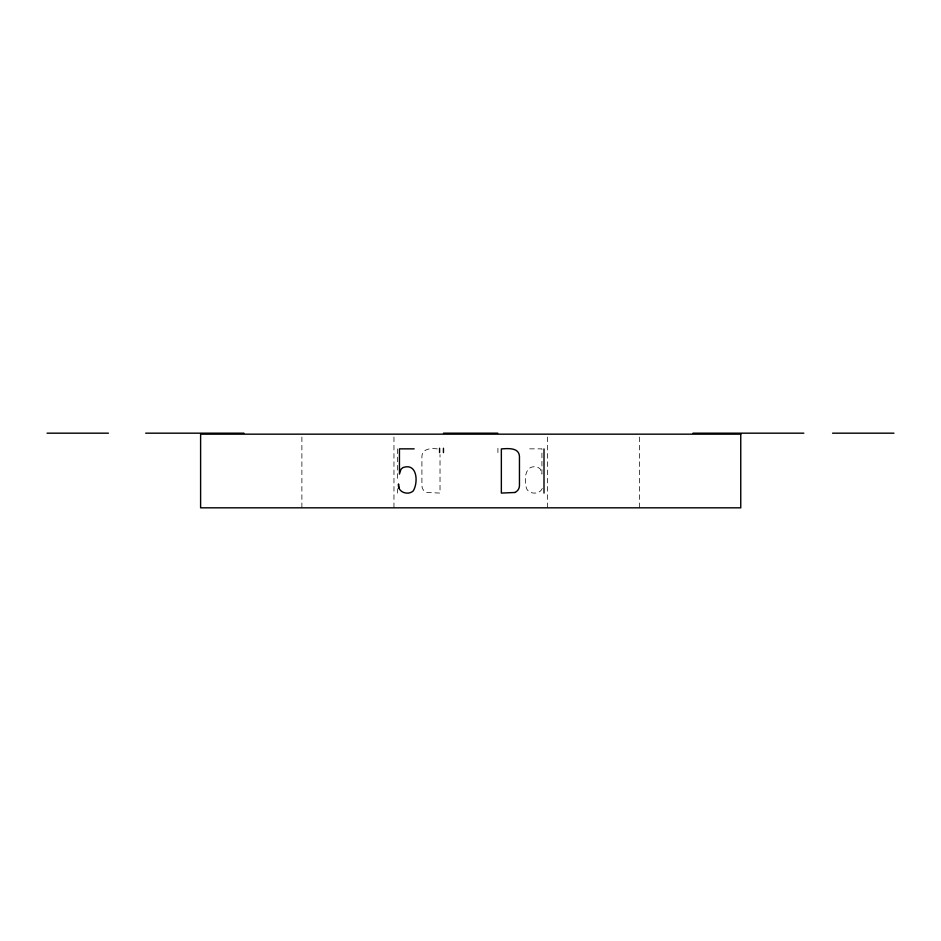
<?xml version="1.0" encoding="UTF-8"?>
<svg xmlns="http://www.w3.org/2000/svg" width="941" height="941" viewBox="0 0 941 941"><rect width="100%" height="100%" fill="white"/><g stroke="black" fill="none" stroke-linecap="round" stroke-linejoin="round"><path stroke-width="0.71" stroke-dasharray="4.71 3.53" d="M542.298 488.438C539.299 495.648 526.066 494.284 526.031 485.885C523.902 476.758 526.219 463.313 538.393 467.583L540.334 469.124L541.922 474.099L541.922 448.857L527.195 448.857M437.365 448.916C431.472 448.057 422.062 448.516 421.909 456.467L421.909 485.521A7.54 7.54 0 0 0 426.485 492.484L440.023 493.072L440.023 454.609M639.48 437.047L639.48 507.822M547.403 437.047L547.403 507.822M497.918 448.257L497.918 452.597M397.361 448.916L397.361 481.674M397.361 488.791L397.361 493.072M393.961 437.047L393.961 507.822M301.885 437.047L301.885 507.822"/><path stroke-width="1.41" d="M47.05 433.178L108.427 433.178M145.69 433.178L243.942 433.178M443.493 433.178L497.789 433.178M692.999 433.178L803.837 433.178M832.573 433.178L893.95 433.178M414.169 448.857L399.443 448.857L399.443 474.099L401.031 469.124L402.971 467.583C417.404 462.478 418.38 482.58 413.252 490.92C407.865 495.942 397.078 491.955 398.514 483.921L399.066 488.438M544.004 448.916L544.004 493.072M443.446 448.257L443.446 452.597M439.576 448.257L439.576 452.597M514.88 492.484L501.353 493.072L501.353 448.916C507.693 448.492 519.067 447.257 519.456 456.467L519.456 485.521A7.54 7.54 0 0 1 514.88 492.484M740.755 434.166L200.609 434.166L200.609 507.822L740.755 507.822L740.755 434.166"/></g></svg>
